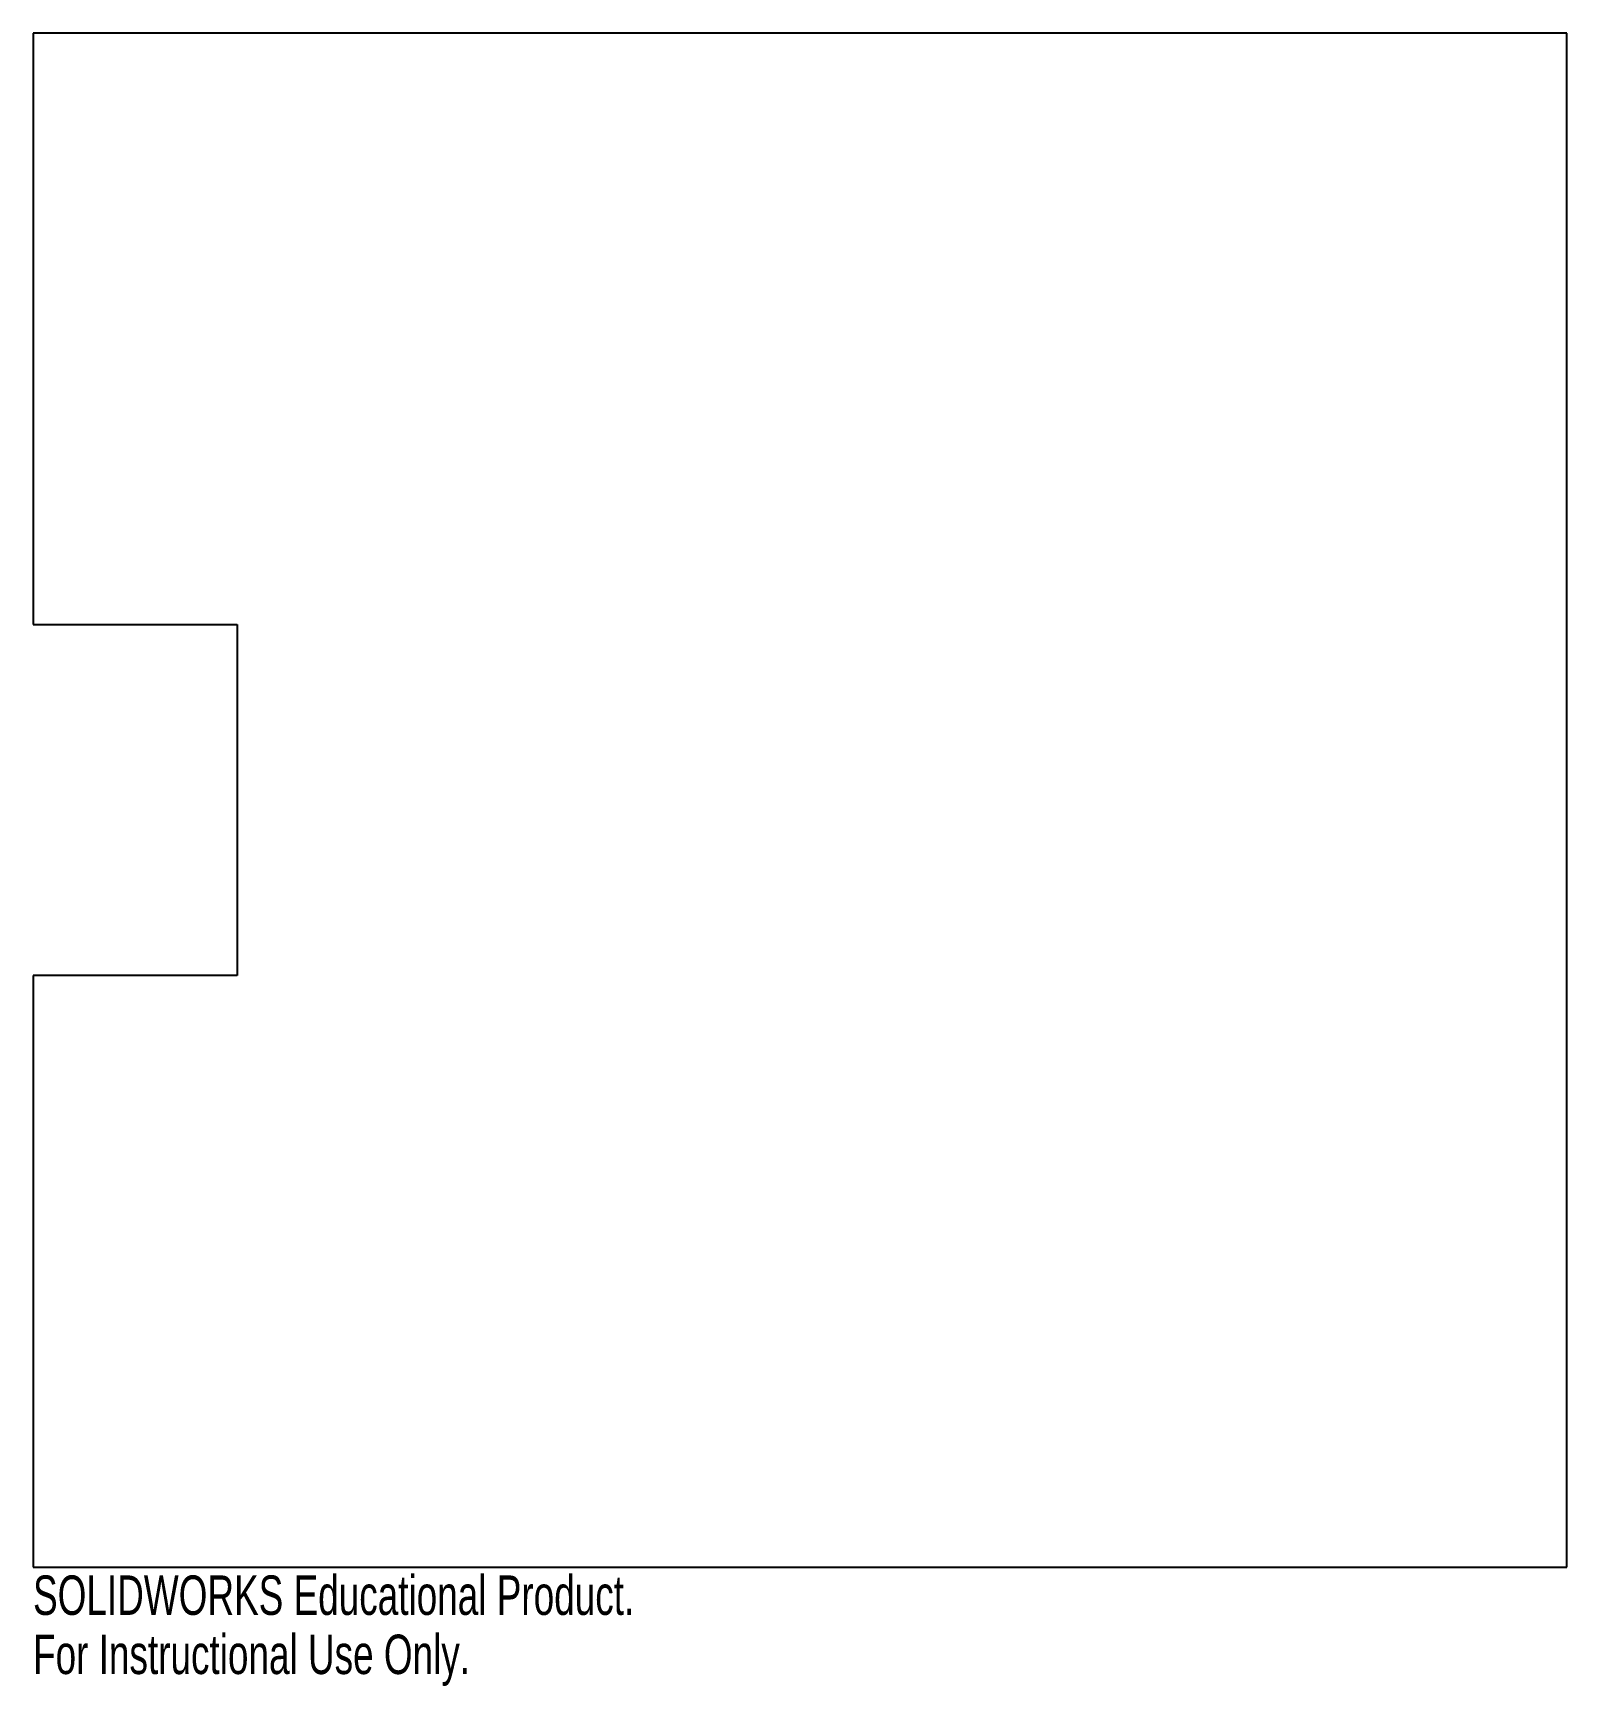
# Model space of a CAD drawing. Header units: millimetres. Extents: x -81 to 107, y -125 to 78.
import ezdxf

# ---------------------------------------------------------------- set-up
doc = ezdxf.new("R2010")
doc.units = ezdxf.units.MM
doc.styles.add('SLDTEXTSTYLE0', font='TXT', dxfattribs={"width": 0.7})

msp = doc.modelspace()

# ---------------------------------------------------------------- linework, layer by layer
at = {"color": 7, "linetype": 'Continuous', "lineweight": 25}
for p, q in [((-81.03, 77.91), (-81.03, 5.41)), ((106.97, 77.91), (-81.03, 77.91)), ((106.97, -110.09), (106.97, 77.91)), ((-81.03, 5.41), (-56.03, 5.41)), ((-56.03, 5.41), (-56.03, -37.59)), ((-56.03, -37.59), (-81.03, -37.59)), ((-81.03, -37.59), (-81.03, -110.09)), ((-81.03, -110.09), (106.97, -110.09))]:
    msp.add_line(p, q, dxfattribs=at)

# ---------------------------------------------------------------- texts
at = {"color": 7, "linetype": 'Continuous', "char_height": 4.8336, "attachment_point": 1, "style": 'SLDTEXTSTYLE0'}
for s, insert in [('SOLIDWORKS Educational Product.', (-81.03, -111.11)), ('For Instructional Use Only.', (-81.03, -118.36))]:
    msp.add_mtext(s, dxfattribs=dict(at, insert=insert))

doc.saveas('drawing.dxf')
